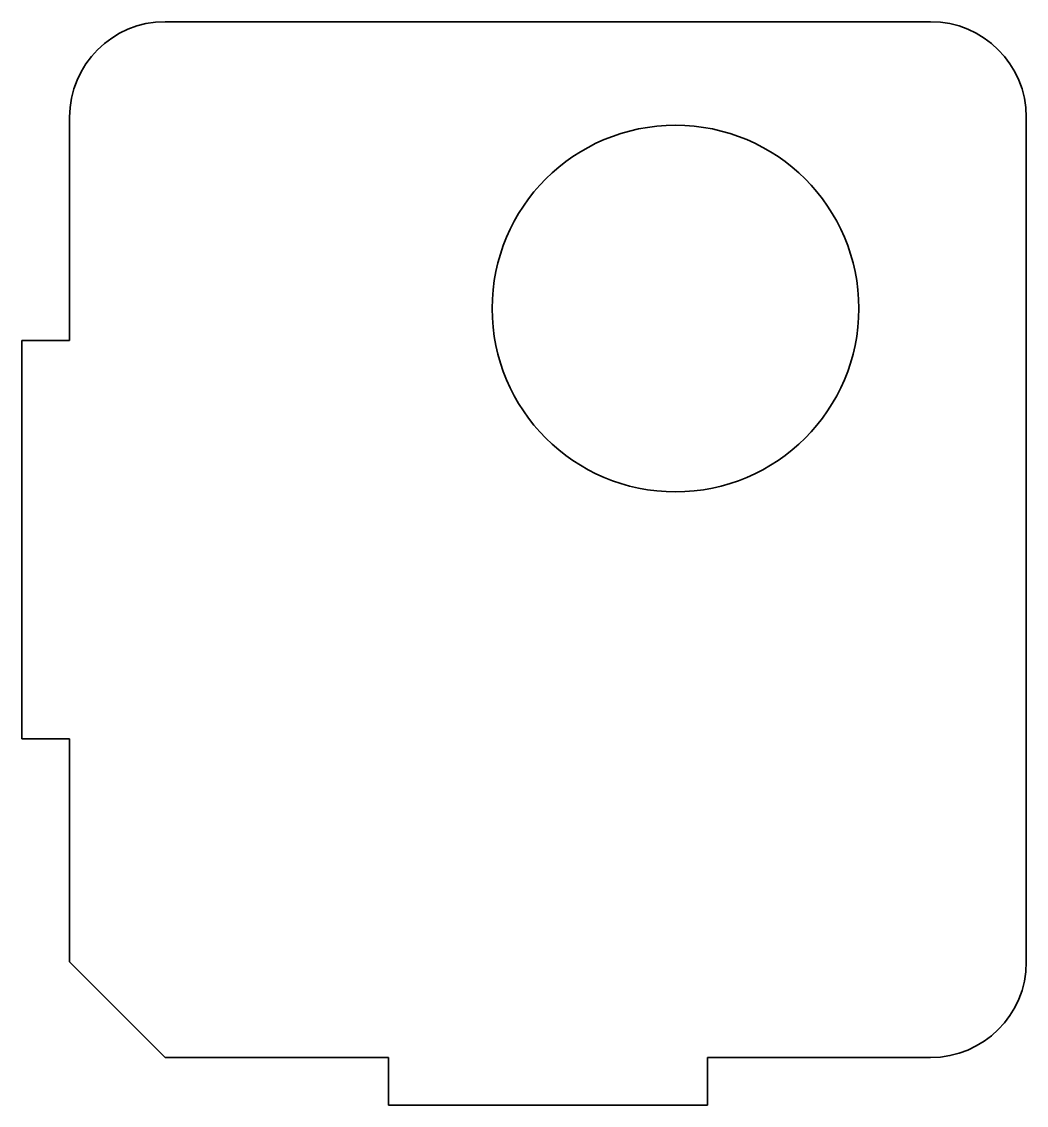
# Model space of a CAD drawing. Header units: millimetres. Extents: x 0 to 63, y 0 to 68.
import ezdxf

# ---------------------------------------------------------------- set-up
doc = ezdxf.new("R2010")
doc.units = ezdxf.units.MM
doc.layers.add('SIMUMAK Visible (ISO)', color=7, linetype='Continuous', lineweight=35)

# ---------------------------------------------------------------- blocks, each defined once
blk = doc.blocks.new('CD-IND-30-CRGI-02_Sheet_4_VIEW16')
at = {"layer": 'SIMUMAK Visible (ISO)'}
for p, q in [((-22.5, 34), (25.5, 34)), ((-28.5, 14), (-28.5, 28)), ((31.5, 28), (31.5, -25)), ((-28.5, 14), (-31.5, 14)), ((-31.5, 14), (-31.5, -11)), ((-31.5, -11), (-28.5, -11)), ((-28.5, -25), (-28.5, -11)), ((-22.5, -31), (-28.5, -25)), ((-8.5, -31), (-22.5, -31)), ((-8.5, -31), (-8.5, -34)), ((11.5, -34), (11.5, -31)), ((25.5, -31), (11.5, -31)), ((-8.5, -34), (11.5, -34))]:
    blk.add_line(p, q, dxfattribs=at)
blk.add_circle((9.5, 16), 11.5, dxfattribs=at)
at = {"layer": 'SIMUMAK Visible (ISO)', "extrusion": (0, 0, -1)}
for centre, start, end in [((-25.5, 28), 90, 180), ((22.5, 28), 0, 90), ((-25.5, -25), 180, 270)]:
    blk.add_arc(centre, 6, start, end, dxfattribs=at)

msp = doc.modelspace()

# ---------------------------------------------------------------- block references
msp.add_blockref('CD-IND-30-CRGI-02_Sheet_4_VIEW16', (31.5, 34))

doc.saveas('drawing.dxf')
